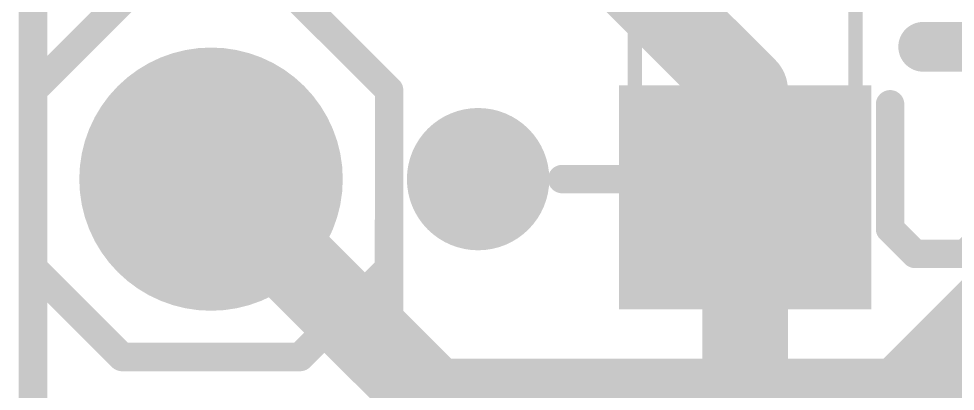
# Model space of a CAD drawing. Extents: x -19.1 to 20.4, y -11.4 to 20.4.
# Drawn here: x -0.1 to 6.58, y 12.46 to 15.12 of the extents above; entities that cross this region are included whole.
import ezdxf

# ---------------------------------------------------------------- set-up
doc = ezdxf.new("R2010")
doc.units = 0
for name, color, linetype in [('1', 12, 'CONTINUOUS'), ('16', 132, 'CONTINUOUS'), ('17', 110, 'CONTINUOUS'), ('18', 110, 'CONTINUOUS'), ('20', 53, 'CONTINUOUS'), ('21', 41, 'CONTINUOUS'), ('22', 40, 'CONTINUOUS'), ('51', 53, 'CONTINUOUS')]:
    doc.layers.add(name, color=color, linetype=linetype)

# ---------------------------------------------------------------- blocks, each defined once
blk = doc.blocks.new('RECT')
blk.add_solid([(-0.5, -0.5), (0.5, -0.5), (-0.5, 0.5), (0.5, 0.5)])
blk = doc.blocks.new('ROUNDP')
at = {"const_width": 0.5}
blk.add_lwpolyline([(0, -0.25, 1), (0, 0.25, 1), (0, -0.25)], format="xyb", dxfattribs=at)
blk = doc.blocks.new('ROUNDV')
at = {"const_width": 0.5}
blk.add_lwpolyline([(0, -0.25, 1), (0, 0.25, 1), (0, -0.25)], format="xyb", dxfattribs=at)

msp = doc.modelspace()

# ---------------------------------------------------------------- linework, layer by layer
at = {"layer": '1'}
for points, const_width in [([(0, 0), (0, 20.32)], 0.2032), ([(6.35, 14.915), (8.685, 14.915)], 0.3556), ([(1.27, 13.97), (2.8575, 12.3825)], 0.6096), ([(6.1913, 12.3825), (7.7563, 13.9475)], 0.6096), ([(2.8575, 12.3825), (6.1913, 12.3825)], 0.6096)]:
    msp.add_lwpolyline(points, dxfattribs=dict(at, const_width=const_width))
for points, const_width in [([(6.35, 15.0039, 1), (6.35, 14.8261)], 0.1778), ([(1.3778, 14.0778, 1), (1.1622, 13.8622)], 0.3048), ([(2.8575, 12.5349, 1), (2.8575, 12.2301)], 0.3048), ([(2.7497, 12.2747, 1), (2.9653, 12.4903)], 0.3048), ([(6.0835, 12.4903, 1), (6.2991, 12.2747)], 0.3048), ([(6.1913, 12.2301, 1), (6.1913, 12.5349)], 0.3048)]:
    msp.add_lwpolyline(points, format="xyb", dxfattribs=dict(at, const_width=const_width))
at = {"layer": '16'}
for points, const_width in [([(0, 0), (0, 20.32)], 0.2032), ([(5.08, 14.605), (3.175, 16.51)], 0.6096), ([(5.08, 7.62), (5.08, 14.605)], 0.6096)]:
    msp.add_lwpolyline(points, dxfattribs=dict(at, const_width=const_width))
at = {"layer": '16', "const_width": 0.3048}
for points in [[(5.2324, 14.605, 1), (4.9276, 14.605)], [(4.9722, 14.4972, 1), (5.1878, 14.7128)]]:
    msp.add_lwpolyline(points, format="xyb", dxfattribs=at)
at = {"layer": '20', "const_width": 0.2032}
msp.add_lwpolyline([(0, 20.32), (0, 0)], dxfattribs=at)
at = {"layer": '21', "const_width": 0.2032}
msp.add_lwpolyline([(2.5395, 12.9604), (2.5395, 13.6722)], dxfattribs=at)
at = {"layer": '21', "const_width": 0.1016}
for points in [[(2.5903, 13.6722, 1), (2.4887, 13.6722)], [(2.4887, 12.9604, 1), (2.5903, 12.9604)]]:
    msp.add_lwpolyline(points, format="xyb", dxfattribs=at)
at = {"layer": '22', "const_width": 0.2032}
for points in [[(0.635, 15.24), (0, 14.605)], [(2.54, 14.605), (1.905, 15.24)], [(0, 14.605), (0, 13.335)], [(2.54, 13.335), (2.54, 14.605)], [(5.6559, 14.5043), (4.9441, 14.5043)], [(5.3, 13.4366), (5.3, 14.5043)], [(6.1135, 13.6146), (6.1135, 14.5043)], [(4.4865, 13.9705), (3.7747, 13.9705)], [(6.2914, 13.4366), (6.1135, 13.6146)], [(6.8253, 13.6146), (6.6474, 13.4366)], [(6.6474, 13.4366), (6.2914, 13.4366)], [(0, 13.335), (0.635, 12.7)], [(1.905, 12.7), (2.54, 13.335)], [(0.635, 12.7), (1.905, 12.7)]]:
    msp.add_lwpolyline(points, dxfattribs=at)
at = {"layer": '22', "const_width": 0.1016}
for points in [[(0.0508, 14.605, 1), (-0.0508, 14.605)], [(2.5908, 14.605, 1), (2.4892, 14.605)], [(-0.0359, 14.6409, 1), (0.0359, 14.5691)], [(2.5041, 14.5691, 1), (2.5759, 14.6409)], [(4.9441, 14.5551, 1), (4.9441, 14.4535)], [(5.3508, 14.5043, 1), (5.2492, 14.5043)], [(5.6559, 14.4535, 1), (5.6559, 14.5551)], [(6.1643, 14.5043, 1), (6.0627, 14.5043)], [(3.7747, 14.0213, 1), (3.7747, 13.9197)], [(4.4865, 13.9197, 1), (4.4865, 14.0213)], [(6.1494, 13.6505, 1), (6.0776, 13.5786)], [(6.0627, 13.6146, 1), (6.1643, 13.6146)], [(6.2914, 13.4874, 1), (6.2914, 13.3858)], [(6.2555, 13.4007, 1), (6.3274, 13.4725)], [(6.6114, 13.4725, 1), (6.6833, 13.4007)], [(0.0359, 13.3709, 1), (-0.0359, 13.2991)], [(2.5759, 13.2991, 1), (2.5041, 13.3709)], [(5.2492, 13.4366, 1), (5.3508, 13.4366)], [(-0.0508, 13.335, 1), (0.0508, 13.335)], [(2.4892, 13.335, 1), (2.5908, 13.335)], [(0.635, 12.7508, 1), (0.635, 12.6492)], [(0.5991, 12.6641, 1), (0.6709, 12.7359)], [(1.8691, 12.7359, 1), (1.9409, 12.6641)], [(1.905, 12.6492, 1), (1.905, 12.7508)]]:
    msp.add_lwpolyline(points, format="xyb", dxfattribs=at)
at = {"layer": '51', "const_width": 0.1016}
for points in [[(4.293, 16.205), (4.293, 14.275)], [(5.867, 16.205), (5.867, 14.275)]]:
    msp.add_lwpolyline(points, dxfattribs=at)
at = {"layer": '51', "const_width": 0.0508}
for points in [[(4.2676, 14.275, 1), (4.3184, 14.275)], [(5.8416, 14.275, 1), (5.8924, 14.275)]]:
    msp.add_lwpolyline(points, format="xyb", dxfattribs=at)

# ---------------------------------------------------------------- block references
at = {"layer": '1', "xscale": 1.6, "yscale": 1.8, "rotation": 270}
msp.add_blockref('RECT', (5.08, 13.84), dxfattribs=at)
at = {"layer": '17', "xscale": 1.8796, "yscale": 1.8796, "rotation": 180}
msp.add_blockref('ROUNDP', (1.27, 13.97), dxfattribs=at)
msp.add_blockref('ROUNDP', (1.27, 13.97), dxfattribs=at)
at = {"layer": '18', "xscale": 1.016, "yscale": 1.016}
msp.add_blockref('ROUNDV', (3.175, 13.97), dxfattribs=at)
msp.add_blockref('ROUNDV', (3.175, 13.97), dxfattribs=at)
at = {"layer": '51', "xscale": 0.7501, "yscale": 1.7, "rotation": 270}
msp.add_blockref('RECT', (5.0809, 13.9133), dxfattribs=at)

doc.saveas('drawing.dxf')
